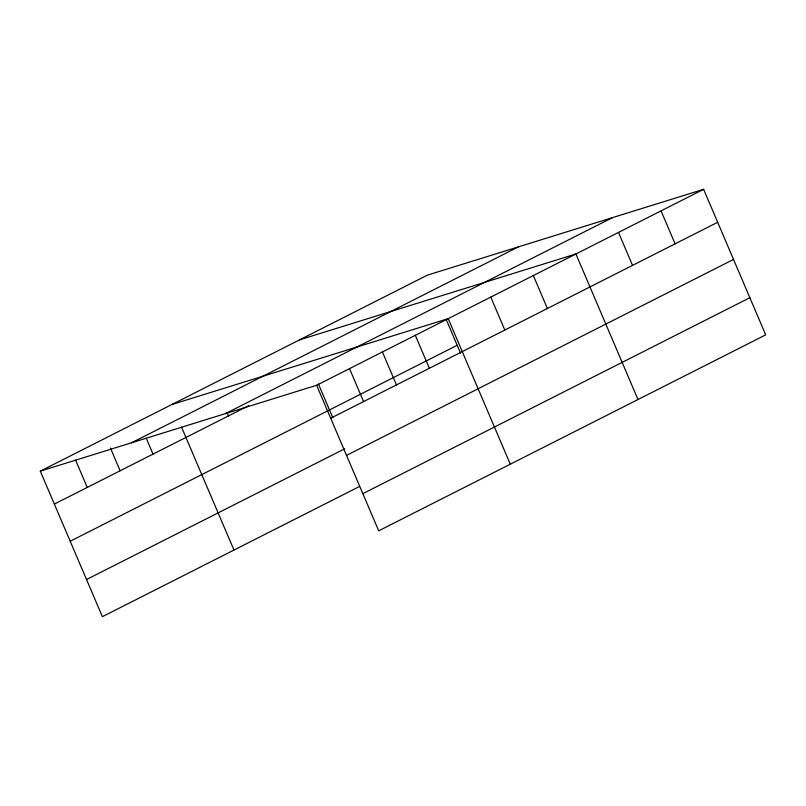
<?xml version="1.0" encoding="UTF-8"?>
<svg xmlns="http://www.w3.org/2000/svg" width="806" height="806" viewBox="0 0 806 806"><rect width="100%" height="100%" fill="white"/><g stroke="black" fill="none" stroke-linecap="round" stroke-linejoin="round"><path stroke-width="1.21" d="M40.3 471.137L427.291 275.178L703.618 189.319L765.7 334.863L378.709 530.822L316.627 385.278L40.3 471.137L102.382 616.681L359.426 486.522M131.489 442.806L518.48 246.848M225.438 413.609L612.429 217.65M54.355 504.082L248.661 405.69M316.627 385.278L703.618 189.319M70.203 541.239L457.193 345.28M330.682 418.233L717.672 222.275M86.534 579.524L344.696 448.801M346.53 455.39L733.52 259.431M362.861 493.665L749.852 297.706M299.59 339.84L575.917 253.991L637.989 399.534M171.88 404.511L448.207 318.652L510.289 464.196M661.051 210.88L675.106 243.825M618.484 232.43L632.539 265.386M533.34 275.541L547.395 308.497M490.773 297.102L504.828 330.047M446.151 319.388L460.558 353.169M415.312 335.306L429.366 368.261M382.417 351.97L396.471 384.915M349.522 368.624L363.577 401.569M318.441 384.049L332.848 417.83M227.05 412.501L228.501 415.906M181.572 427.23L233.962 550.055M146.249 438.212L153.039 454.121M110.452 448.045L120.144 470.775M75.613 460.155L87.249 487.429"/></g></svg>
